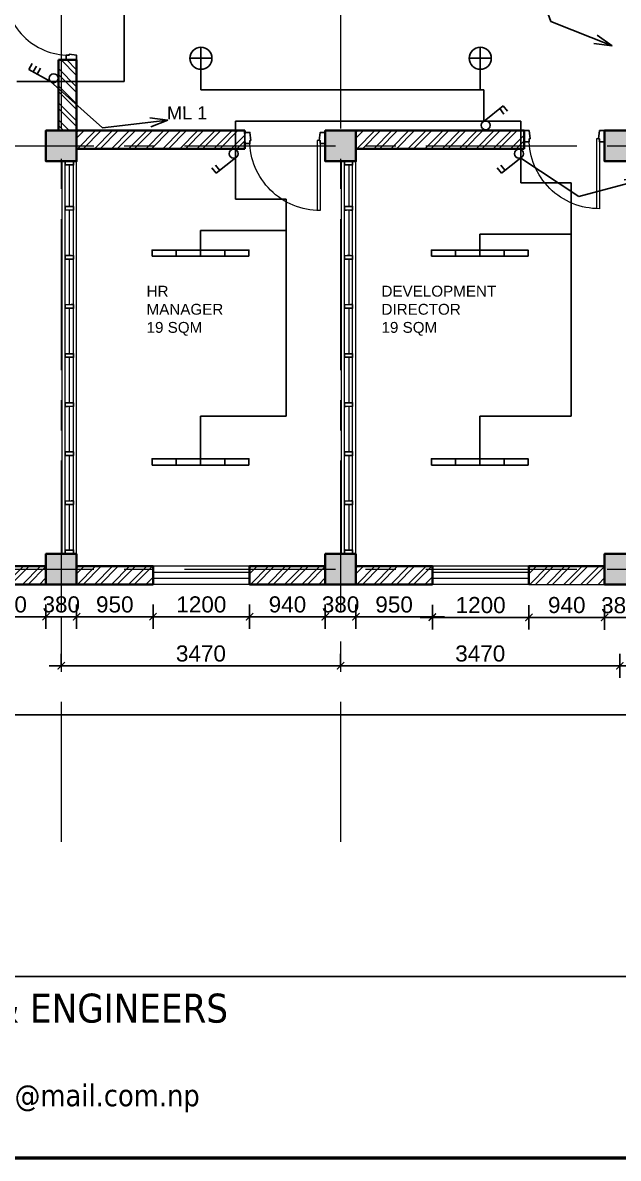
# Model space of a CAD drawing. Header units: inches. Extents: x 527934 to 2134587, y -408734 to 227304.
# Drawn here: x 1710269 to 1717668, y -204952 to -190838 of the extents above; entities that cross this region are included whole.
import ezdxf

# ---------------------------------------------------------------- set-up
doc = ezdxf.new("R2010")
doc.units = ezdxf.units.IN
doc.header["$MEASUREMENT"] = 0
doc.linetypes.add('CENTER', pattern=[2, 1.25, -0.25, 0.25, -0.25])
for name, color, linetype, lineweight in [('1 LIGHT N SWITCH', 3, 'Continuous', 25), ('6 LIGHT PT WIRING', 3, 'Continuous', 25), ('centre line', 1, 'CENTER', 9), ('dim', 253, 'Continuous', 9), ('door', 77, 'Continuous', 13), ('furniture', 253, 'Continuous', 5), ('hatch', 250, 'Continuous', 5), ('hatch - general', 252, 'Continuous', 5), ('hatch 2', 251, 'Continuous', 5), ('INSULATION', 253, 'Continuous', 5), ('metal', 40, 'Continuous', 18), ('partition wall', 5, 'Continuous', 20), ('plinth', 5, 'Continuous', 9), ('sill', 253, 'Continuous', 13), ('text', 7, 'Continuous', 13), ('TITLE THICK', 7, 'Continuous', 50), ('TITLE THIN', 7, 'Continuous', 25), ('wall - brick', 30, 'Continuous', 35), ('window', 1, 'Continuous', 15)]:
    doc.layers.add(name, color=color, linetype=linetype, lineweight=lineweight)
doc.styles.add('labelling', font='arial.ttf')
doc.styles.get("Standard").update_dxf_attribs({"font": 'arial.ttf'})
doc.linetypes.add('BATTING', pattern='A,0.0001,-0.1,[134,ltypeshp.shx,S=0.1,R=0,X=-0.1,Y=0],-0.2,[134,ltypeshp.shx,S=0.1,R=180,X=0.1,Y=0],-0.1', length=0.4001)
doc.dimstyles.new('dim 100', dxfattribs={"dimtxt": 200, "dimasz": 90, "dimexe": 150, "dimexo": 150, "dimgap": 50, "dimtad": 1, "dimdec": 0, "dimzin": 0, "dimdsep": 46, "dimtxsty": 'Standard', "dimblk": 'ARCHTICK', "dimcen": 100, "dimdle": 150, "dimazin": 0, "dimtfac": 1, "dimtdec": 0, "dimtix": 1, "dimtmove": 2, "dimatfit": 3, "dimfxl": 150, "dimfxlon": 1, "dimtolj": 1, "dimtzin": 0, "dimarcsym": 0})

# ---------------------------------------------------------------- blocks, each defined once
blk = doc.blocks.new('Dd1')
at = {"layer": 'door'}
for p, q in [((6330587, 14339), (6330587, 13509)), ((6330599, 14377), (6330625, 14377)), ((6330625, 14377), (6330625, 13510))]:
    blk.add_line(p, q, dxfattribs=at)
at = {"layer": 'door', "lineweight": 25}
for points in [[(6330599, 14377), (6330587, 14377), (6330587, 14339), (6330524, 14339), (6330524, 14479), (6330587, 14479)], [(6331449, 14377), (6331461, 14377), (6331461, 14339), (6331524, 14339), (6331524, 14479), (6331461, 14479)]]:
    blk.add_lwpolyline(points, close=True, dxfattribs=at)
at = {"layer": 'door'}
blk.add_arc((6330593, 14377), 868, 269.6039, 0, dxfattribs=at)
blk = doc.blocks.new('2X4')
at = {"layer": 'hatch 2'}
h = blk.add_hatch(dxfattribs=at)
h.set_pattern_fill('ANSI31', color=256, scale=20)
h.set_pattern_definition([(45, (0, 0), (-1.767766953, 1.767766953), [])])
h.paths.add_polyline_path([(5938822, -146997), (5938776, -146997, 0.414214), (5938774, -146999), (5938774, -147047), (5938777, -147047), (5938777, -147000), (5938821, -147000), (5938821, -147047), (5938824, -147047), (5938824, -146999, 0.414214)])
h.paths.add_polyline_path([(5938777, -147047), (5938774, -147047), (5938774, -147095, 0.414214), (5938776, -147097), (5938822, -147097, 0.414218), (5938824, -147095), (5938824, -147047), (5938821, -147047), (5938821, -147094), (5938777, -147094)])
at = {"layer": 'metal'}
blk.add_lwpolyline([(5938776, -147097), (5938822, -147097, 0.414214), (5938824, -147095), (5938824, -146999, 0.414214), (5938822, -146997), (5938776, -146997, 0.414214), (5938774, -146999), (5938774, -147095, 0.414214)], format="xyb", close=True, dxfattribs=at)
blk.add_lwpolyline([(5938777, -147094), (5938821, -147094), (5938821, -147000), (5938777, -147000)], close=True, dxfattribs=at)
blk = doc.blocks.new('_ArchTick')
at = {"color": 0, "linetype": 'ByBlock', "const_width": 0.15}
blk.add_lwpolyline([(-0.5, -0.5), (0.5, 0.5)], dxfattribs=at)
blk = doc.blocks.new('*D2424')
at = {"layer": 'Defpoints', "color": 0, "ltscale": 400}
for p in [(1709618, -197819), (1710558, -197819), (1710558, -198221)]:
    blk.add_point(p, dxfattribs=at)
at = {"layer": 'dim', "color": 0, "lineweight": -2, "ltscale": 400}
for p, q in [((1709618, -198071), (1709618, -198371)), ((1710558, -198071), (1710558, -198371)), ((1709468, -198221), (1710708, -198221))]:
    blk.add_line(p, q, dxfattribs=at)
at = {"layer": 'dim', "color": 0, "lineweight": -2, "ltscale": 400, "xscale": 90, "yscale": 90, "zscale": 90, "rotation": 180}
blk.add_blockref('_ArchTick', (1709618, -198221), dxfattribs=at)
at = {"layer": 'dim', "color": 0, "lineweight": -2, "ltscale": 400, "xscale": 90, "yscale": 90, "zscale": 90}
blk.add_blockref('_ArchTick', (1710558, -198221), dxfattribs=at)
at = {"layer": 'dim', "color": 0, "ltscale": 400, "insert": (1710088, -198069), "char_height": 200, "attachment_point": 5}
blk.add_mtext('\\A1;940', dxfattribs=at)
blk = doc.blocks.new('*D2425')
at = {"layer": 'Defpoints', "color": 0, "ltscale": 400}
for p in [(1710558, -197819), (1710938, -197819), (1710938, -198221)]:
    blk.add_point(p, dxfattribs=at)
at = {"layer": 'dim', "color": 0, "lineweight": -2, "ltscale": 400}
for p, q in [((1710558, -198071), (1710558, -198371)), ((1710938, -198071), (1710938, -198371)), ((1710558, -198221), (1710468, -198221)), ((1710558, -198221), (1710938, -198221)), ((1710938, -198221), (1711028, -198221))]:
    blk.add_line(p, q, dxfattribs=at)
at = {"layer": 'dim', "color": 0, "lineweight": -2, "ltscale": 400, "xscale": 90, "yscale": 90, "zscale": 90}
blk.add_blockref('_ArchTick', (1710558, -198221), dxfattribs=at)
at = {"layer": 'dim', "color": 0, "lineweight": -2, "ltscale": 400, "xscale": 90, "yscale": 90, "zscale": 90, "rotation": 180}
blk.add_blockref('_ArchTick', (1710938, -198221), dxfattribs=at)
at = {"layer": 'dim', "color": 0, "ltscale": 400, "insert": (1710748, -198069), "char_height": 200, "attachment_point": 5}
blk.add_mtext('\\A1;380', dxfattribs=at)
blk = doc.blocks.new('*D2426')
at = {"layer": 'Defpoints', "color": 0, "ltscale": 400}
for p in [(1710938, -197819), (1711888, -197819), (1711888, -198221)]:
    blk.add_point(p, dxfattribs=at)
at = {"layer": 'dim', "color": 0, "lineweight": -2, "ltscale": 400}
for p, q in [((1710938, -198071), (1710938, -198371)), ((1711888, -198071), (1711888, -198371)), ((1710788, -198221), (1712038, -198221))]:
    blk.add_line(p, q, dxfattribs=at)
at = {"layer": 'dim', "color": 0, "lineweight": -2, "ltscale": 400, "xscale": 90, "yscale": 90, "zscale": 90, "rotation": 180}
blk.add_blockref('_ArchTick', (1710938, -198221), dxfattribs=at)
at = {"layer": 'dim', "color": 0, "lineweight": -2, "ltscale": 400, "xscale": 90, "yscale": 90, "zscale": 90}
blk.add_blockref('_ArchTick', (1711888, -198221), dxfattribs=at)
at = {"layer": 'dim', "color": 0, "ltscale": 400, "insert": (1711413, -198069), "char_height": 200, "attachment_point": 5}
blk.add_mtext('\\A1;950', dxfattribs=at)
blk = doc.blocks.new('*D2427')
at = {"layer": 'Defpoints', "color": 0, "ltscale": 400}
for p in [(1711888, -197819), (1713088, -197819), (1713088, -198221)]:
    blk.add_point(p, dxfattribs=at)
at = {"layer": 'dim', "color": 0, "lineweight": -2, "ltscale": 400}
for p, q in [((1711888, -198071), (1711888, -198371)), ((1713088, -198071), (1713088, -198371)), ((1711738, -198221), (1713238, -198221))]:
    blk.add_line(p, q, dxfattribs=at)
at = {"layer": 'dim', "color": 0, "lineweight": -2, "ltscale": 400, "xscale": 90, "yscale": 90, "zscale": 90, "rotation": 180}
blk.add_blockref('_ArchTick', (1711888, -198221), dxfattribs=at)
at = {"layer": 'dim', "color": 0, "lineweight": -2, "ltscale": 400, "xscale": 90, "yscale": 90, "zscale": 90}
blk.add_blockref('_ArchTick', (1713088, -198221), dxfattribs=at)
at = {"layer": 'dim', "color": 0, "ltscale": 400, "insert": (1712488, -198069), "char_height": 200, "attachment_point": 5}
blk.add_mtext('\\A1;1200', dxfattribs=at)
blk = doc.blocks.new('*D2428')
at = {"layer": 'Defpoints', "color": 0, "ltscale": 400}
for p in [(1713088, -197819), (1714028, -197819), (1714028, -198221)]:
    blk.add_point(p, dxfattribs=at)
at = {"layer": 'dim', "color": 0, "lineweight": -2, "ltscale": 400}
for p, q in [((1713088, -198071), (1713088, -198371)), ((1714028, -198071), (1714028, -198371)), ((1712938, -198221), (1714178, -198221))]:
    blk.add_line(p, q, dxfattribs=at)
at = {"layer": 'dim', "color": 0, "lineweight": -2, "ltscale": 400, "xscale": 90, "yscale": 90, "zscale": 90, "rotation": 180}
blk.add_blockref('_ArchTick', (1713088, -198221), dxfattribs=at)
at = {"layer": 'dim', "color": 0, "lineweight": -2, "ltscale": 400, "xscale": 90, "yscale": 90, "zscale": 90}
blk.add_blockref('_ArchTick', (1714028, -198221), dxfattribs=at)
at = {"layer": 'dim', "color": 0, "ltscale": 400, "insert": (1713558, -198069), "char_height": 200, "attachment_point": 5}
blk.add_mtext('\\A1;940', dxfattribs=at)
blk = doc.blocks.new('*D2429')
at = {"layer": 'Defpoints', "color": 0, "ltscale": 400}
for p in [(1714028, -197819), (1714408, -197819), (1714408, -198221)]:
    blk.add_point(p, dxfattribs=at)
at = {"layer": 'dim', "color": 0, "lineweight": -2, "ltscale": 400}
for p, q in [((1714028, -198071), (1714028, -198371)), ((1714408, -198071), (1714408, -198371)), ((1714028, -198221), (1713938, -198221)), ((1714028, -198221), (1714408, -198221)), ((1714408, -198221), (1714498, -198221))]:
    blk.add_line(p, q, dxfattribs=at)
at = {"layer": 'dim', "color": 0, "lineweight": -2, "ltscale": 400, "xscale": 90, "yscale": 90, "zscale": 90}
blk.add_blockref('_ArchTick', (1714028, -198221), dxfattribs=at)
at = {"layer": 'dim', "color": 0, "lineweight": -2, "ltscale": 400, "xscale": 90, "yscale": 90, "zscale": 90, "rotation": 180}
blk.add_blockref('_ArchTick', (1714408, -198221), dxfattribs=at)
at = {"layer": 'dim', "color": 0, "ltscale": 400, "insert": (1714218, -198069), "char_height": 200, "attachment_point": 5}
blk.add_mtext('\\A1;380', dxfattribs=at)
blk = doc.blocks.new('*D2430')
at = {"layer": 'Defpoints', "color": 0, "ltscale": 400}
for p in [(1714408, -197819), (1715358, -197819), (1715358, -198223)]:
    blk.add_point(p, dxfattribs=at)
at = {"layer": 'dim', "color": 0, "lineweight": -2, "ltscale": 400}
for p, q in [((1714408, -198073), (1714408, -198373)), ((1715358, -198073), (1715358, -198373)), ((1714258, -198223), (1715508, -198223))]:
    blk.add_line(p, q, dxfattribs=at)
at = {"layer": 'dim', "color": 0, "lineweight": -2, "ltscale": 400, "xscale": 90, "yscale": 90, "zscale": 90, "rotation": 180}
blk.add_blockref('_ArchTick', (1714408, -198223), dxfattribs=at)
at = {"layer": 'dim', "color": 0, "lineweight": -2, "ltscale": 400, "xscale": 90, "yscale": 90, "zscale": 90}
blk.add_blockref('_ArchTick', (1715358, -198223), dxfattribs=at)
at = {"layer": 'dim', "color": 0, "ltscale": 400, "insert": (1714883, -198070), "char_height": 200, "attachment_point": 5}
blk.add_mtext('\\A1;950', dxfattribs=at)
blk = doc.blocks.new('*D2431')
at = {"layer": 'Defpoints', "color": 0, "ltscale": 400}
for p in [(1715358, -197819), (1716558, -197819), (1716558, -198229)]:
    blk.add_point(p, dxfattribs=at)
at = {"layer": 'dim', "color": 0, "lineweight": -2, "ltscale": 400}
for p, q in [((1715358, -198079), (1715358, -198379)), ((1716558, -198079), (1716558, -198379)), ((1715208, -198229), (1716708, -198229))]:
    blk.add_line(p, q, dxfattribs=at)
at = {"layer": 'dim', "color": 0, "lineweight": -2, "ltscale": 400, "xscale": 90, "yscale": 90, "zscale": 90, "rotation": 180}
blk.add_blockref('_ArchTick', (1715358, -198229), dxfattribs=at)
at = {"layer": 'dim', "color": 0, "lineweight": -2, "ltscale": 400, "xscale": 90, "yscale": 90, "zscale": 90}
blk.add_blockref('_ArchTick', (1716558, -198229), dxfattribs=at)
at = {"layer": 'dim', "color": 0, "ltscale": 400, "insert": (1715958, -198077), "char_height": 200, "attachment_point": 5}
blk.add_mtext('\\A1;1200', dxfattribs=at)
blk = doc.blocks.new('*D2007')
at = {"layer": 'Defpoints', "color": 0, "ltscale": 400}
for p in [(1716558, -197831), (1717498, -197831), (1717498, -198229)]:
    blk.add_point(p, dxfattribs=at)
at = {"layer": 'dim', "color": 0, "lineweight": -2, "ltscale": 400}
for p, q in [((1716558, -198079), (1716558, -198379)), ((1717498, -198079), (1717498, -198379)), ((1716408, -198229), (1717648, -198229))]:
    blk.add_line(p, q, dxfattribs=at)
at = {"layer": 'dim', "color": 0, "lineweight": -2, "ltscale": 400, "xscale": 90, "yscale": 90, "zscale": 90, "rotation": 180}
blk.add_blockref('_ArchTick', (1716558, -198229), dxfattribs=at)
at = {"layer": 'dim', "color": 0, "lineweight": -2, "ltscale": 400, "xscale": 90, "yscale": 90, "zscale": 90}
blk.add_blockref('_ArchTick', (1717498, -198229), dxfattribs=at)
at = {"layer": 'dim', "color": 0, "ltscale": 400, "insert": (1717028, -198077), "char_height": 200, "attachment_point": 5}
blk.add_mtext('\\A1;940', dxfattribs=at)
blk = doc.blocks.new('*D2432')
at = {"layer": 'Defpoints', "color": 0, "ltscale": 400}
for p in [(1717498, -197819), (1717878, -197819), (1717878, -198232)]:
    blk.add_point(p, dxfattribs=at)
at = {"layer": 'dim', "color": 0, "lineweight": -2, "ltscale": 400}
for p, q in [((1717498, -198082), (1717498, -198382)), ((1717878, -198082), (1717878, -198382)), ((1717498, -198232), (1717408, -198232)), ((1717498, -198232), (1717878, -198232)), ((1717878, -198232), (1717968, -198232))]:
    blk.add_line(p, q, dxfattribs=at)
at = {"layer": 'dim', "color": 0, "lineweight": -2, "ltscale": 400, "xscale": 90, "yscale": 90, "zscale": 90}
blk.add_blockref('_ArchTick', (1717498, -198232), dxfattribs=at)
at = {"layer": 'dim', "color": 0, "lineweight": -2, "ltscale": 400, "xscale": 90, "yscale": 90, "zscale": 90, "rotation": 180}
blk.add_blockref('_ArchTick', (1717878, -198232), dxfattribs=at)
at = {"layer": 'dim', "color": 0, "ltscale": 400, "insert": (1717688, -198079), "char_height": 200, "attachment_point": 5}
blk.add_mtext('\\A1;380', dxfattribs=at)
blk = doc.blocks.new('*D2493')
at = {"layer": 'Defpoints', "color": 0, "ltscale": 400}
for p in [(1717498, -178289), (1705491, -197819), (1717498, -197819)]:
    blk.add_point(p, dxfattribs=at)
at = {"layer": 'furniture', "color": 0, "lineweight": -2, "ltscale": 400}
for p, q in [((1705491, -178139), (1705491, -197969)), ((1705641, -178289), (1705341, -178289)), ((1705641, -197819), (1705341, -197819))]:
    blk.add_line(p, q, dxfattribs=at)
at = {"layer": 'furniture', "color": 0, "lineweight": -2, "ltscale": 400, "xscale": 90, "yscale": 90, "zscale": 90}
for p, rotation in [((1705491, -178289), 90), ((1705491, -197819), 270)]:
    blk.add_blockref('_ArchTick', p, dxfattribs=dict(at, rotation=rotation))
at = {"layer": 'furniture', "color": 0, "ltscale": 400, "insert": (1705339, -188054), "char_height": 200, "attachment_point": 5, "rotation": 90}
blk.add_mtext('\\A1;19530', dxfattribs=at)
blk = doc.blocks.new('*D2494')
at = {"layer": 'Defpoints', "color": 0, "ltscale": 400}
for p in [(1710748, -198831), (1714218, -198831), (1714218, -198831)]:
    blk.add_point(p, dxfattribs=at)
at = {"layer": 'furniture', "color": 0, "lineweight": -2, "ltscale": 400}
for p, q in [((1710748, -198831), (1710748, -198681)), ((1714218, -198831), (1714218, -198681)), ((1710598, -198831), (1714368, -198831))]:
    blk.add_line(p, q, dxfattribs=at)
at = {"layer": 'furniture', "color": 0, "lineweight": -2, "ltscale": 400, "xscale": 90, "yscale": 90, "zscale": 90, "rotation": 180}
blk.add_blockref('_ArchTick', (1710748, -198831), dxfattribs=at)
at = {"layer": 'furniture', "color": 0, "lineweight": -2, "ltscale": 400, "xscale": 90, "yscale": 90, "zscale": 90}
blk.add_blockref('_ArchTick', (1714218, -198831), dxfattribs=at)
at = {"layer": 'furniture', "color": 0, "ltscale": 400, "insert": (1712483, -198679), "char_height": 200, "attachment_point": 5}
blk.add_mtext('\\A1;3470', dxfattribs=at)
blk = doc.blocks.new('*D2496')
at = {"layer": 'Defpoints', "color": 0, "ltscale": 400}
for p in [(1717688, -152819), (1714218, -198831), (1717688, -198831)]:
    blk.add_point(p, dxfattribs=at)
at = {"layer": 'furniture', "color": 0, "lineweight": -2, "ltscale": 400}
for p, q in [((1714218, -198831), (1714218, -198681)), ((1717688, -198681), (1717688, -198981)), ((1714068, -198831), (1717838, -198831))]:
    blk.add_line(p, q, dxfattribs=at)
at = {"layer": 'furniture', "color": 0, "lineweight": -2, "ltscale": 400, "xscale": 90, "yscale": 90, "zscale": 90, "rotation": 180}
blk.add_blockref('_ArchTick', (1714218, -198831), dxfattribs=at)
at = {"layer": 'furniture', "color": 0, "lineweight": -2, "ltscale": 400, "xscale": 90, "yscale": 90, "zscale": 90}
blk.add_blockref('_ArchTick', (1717688, -198831), dxfattribs=at)
at = {"layer": 'furniture', "color": 0, "ltscale": 400, "insert": (1715953, -198679), "char_height": 200, "attachment_point": 5}
blk.add_mtext('\\A1;3470', dxfattribs=at)
blk = doc.blocks.new('*D2497')
at = {"layer": 'Defpoints', "color": 0, "ltscale": 400}
for p in [(1721158, -152819), (1717688, -198831), (1721158, -198831)]:
    blk.add_point(p, dxfattribs=at)
at = {"layer": 'furniture', "color": 0, "lineweight": -2, "ltscale": 400}
for p, q in [((1717688, -198831), (1717688, -198681)), ((1721158, -198681), (1721158, -198981)), ((1717538, -198831), (1721308, -198831))]:
    blk.add_line(p, q, dxfattribs=at)
at = {"layer": 'furniture', "color": 0, "lineweight": -2, "ltscale": 400, "xscale": 90, "yscale": 90, "zscale": 90, "rotation": 180}
blk.add_blockref('_ArchTick', (1717688, -198831), dxfattribs=at)
at = {"layer": 'furniture', "color": 0, "lineweight": -2, "ltscale": 400, "xscale": 90, "yscale": 90, "zscale": 90}
blk.add_blockref('_ArchTick', (1721158, -198831), dxfattribs=at)
at = {"layer": 'furniture', "color": 0, "ltscale": 400, "insert": (1719423, -198679), "char_height": 200, "attachment_point": 5}
blk.add_mtext('\\A1;3470', dxfattribs=at)
blk = doc.blocks.new('*D2038')
at = {"layer": 'Defpoints', "color": 0, "ltscale": 400}
for p in [(1707088, -192194), (1742476, -192194), (1742476, -199441)]:
    blk.add_point(p, dxfattribs=at)
at = {"layer": 'furniture', "color": 0, "lineweight": -2, "ltscale": 400}
for p, q in [((1707088, -199291), (1707088, -199591)), ((1742476, -199291), (1742476, -199591)), ((1706938, -199441), (1742626, -199441))]:
    blk.add_line(p, q, dxfattribs=at)
at = {"layer": 'furniture', "color": 0, "lineweight": -2, "ltscale": 400, "xscale": 90, "yscale": 90, "zscale": 90, "rotation": 180}
blk.add_blockref('_ArchTick', (1707088, -199441), dxfattribs=at)
at = {"layer": 'furniture', "color": 0, "lineweight": -2, "ltscale": 400, "xscale": 90, "yscale": 90, "zscale": 90}
blk.add_blockref('_ArchTick', (1742476, -199441), dxfattribs=at)
at = {"layer": 'furniture', "color": 0, "ltscale": 400, "insert": (1724782, -199289), "char_height": 200, "attachment_point": 5}
blk.add_mtext('\\A1;35388', dxfattribs=at)
blk = doc.blocks.new('1x36 TL MO')
at = {"color": 3}
for p, q in [((11329249, 640105), (11330290, 640105)), ((11329507, 640105), (11329507, 640038)), ((11329769, 640105), (11329769, 640038)), ((11330030, 640105), (11330030, 640038))]:
    blk.add_line(p, q, dxfattribs=at)
blk.add_lwpolyline([(11330290, 640105), (11330290, 640038), (11329249, 640038), (11329249, 640105)], dxfattribs=at)
blk = doc.blocks.new('dome')
at = {"color": 3}
for p, q in [((542951, 234900), (542951, 235175)), ((543088, 235037), (542814, 235037))]:
    blk.add_line(p, q, dxfattribs=at)
blk.add_circle((542951, 235037), 137, dxfattribs=at)
blk = doc.blocks.new('2 GANG')
at = {"color": 3}
for p, q in [((546997, 231907), (547117, 232109)), ((547095, 232071), (547151, 232037)), ((547117, 232109), (547173, 232075))]:
    blk.add_line(p, q, dxfattribs=at)
blk.add_circle((547027, 231875), 42.7, dxfattribs=at)
blk = doc.blocks.new('3 gang')
at = {"color": 3}
for p, q in [((538510, 249309), (538630, 249511)), ((538630, 249511), (538686, 249477)), ((538630, 249511), (538686, 249477)), ((538585, 249432), (538641, 249398)), ((538585, 249432), (538641, 249398)), ((538606, 249470), (538662, 249436)), ((538606, 249470), (538662, 249436))]:
    blk.add_line(p, q, dxfattribs=at)
blk.add_circle((538540, 249277), 42.7, dxfattribs=at)
blk = doc.blocks.new('*U1924')
at = {"color": 3}
for p, q in [((-181347.92, -126936.6), (-181360.04, -126920.06)), ((-181360.04, -126920.06), (-181357.92, -126925.37)), ((-181360.04, -126920.06), (-181355.67, -126923.72)), ((-181326.36, -126938.56), (-181347.92, -126936.6))]:
    blk.add_line(p, q, dxfattribs=at)
blk = doc.blocks.new('*U1927')
at = {"color": 3}
for p, q in [((-181347.16, -126906.25), (-181347.82, -126911.93)), ((-181344.38, -126926.56), (-181347.16, -126906.25)), ((-181347.16, -126906.25), (-181345.06, -126911.55)), ((-181326.36, -126938.56), (-181344.38, -126926.56))]:
    blk.add_line(p, q, dxfattribs=at)
blk = doc.blocks.new('*U1928')
at = {"color": 3}
for p, q in [((-181342.33, -126903.61), (-181343.8, -126909.13)), ((-181342.48, -126924.11), (-181342.33, -126903.61)), ((-181342.33, -126903.61), (-181341.01, -126909.15)), ((-181326.36, -126938.56), (-181342.48, -126924.11))]:
    blk.add_line(p, q, dxfattribs=at)

msp = doc.modelspace()

# ---------------------------------------------------------------- hatches: boundary and pattern name
at = {"layer": 'hatch', "lineweight": 5, "ltscale": 400}
h = msp.add_hatch(dxfattribs=at)
h.set_pattern_fill('ANSI32', color=256, scale=400, angle=-90)
h.set_pattern_definition([(315, (1742232.58, 2312897.69), (106.066017, 106.066017), []), (315, (1742232.58, 2312826.98), (106.066017, 106.066017), [])])
edge = h.paths.add_edge_path()
edge.add_line((1710713.1, -191299.4), (1710938.1, -191299.4))
edge.add_line((1710938.1, -191299.4), (1710938.1, -192179.4))
edge.add_line((1710938.1, -192179.4), (1710713.1, -192179.4))
edge.add_line((1710713.1, -192179.4), (1710713.1, -191400.3))
h = msp.add_hatch(dxfattribs=at)
h.set_pattern_fill('ANSI32', color=256, scale=400)
h.set_pattern_definition([(45, (-793359.92, -160886.24), (-106.066017, 106.066017), []), (45, (-793289.21, -160886.24), (-106.066017, 106.066017), [])])
h.paths.add_polyline_path([(1710938.1, -192404.4), (1710938.1, -192179.4), (1713028.1, -192179.4), (1713028.1, -192404.4)])
h = msp.add_hatch(dxfattribs=at)
h.set_pattern_fill('ANSI32', color=256, scale=400)
h.set_pattern_definition([(45, (-789889.92, -160886.24), (-106.066017, 106.066017), []), (45, (-789819.21, -160886.24), (-106.066017, 106.066017), [])])
h.paths.add_polyline_path([(1714408.1, -192404.4), (1714408.1, -192179.4), (1716498.1, -192179.4), (1716498.1, -192404.4)])
h = msp.add_hatch(dxfattribs=at)
h.set_pattern_fill('ANSI32', color=256, scale=400)
h.set_pattern_definition([(45, (-794679.92, -166301.24), (-106.066017, 106.066017), []), (45, (-794609.21, -166301.24), (-106.066017, 106.066017), [])])
h.paths.add_polyline_path([(1709618.1, -197819.4), (1709618.1, -197594.4), (1710558.1, -197594.4), (1710558.1, -197819.4)])
h = msp.add_hatch(dxfattribs=at)
h.set_pattern_fill('ANSI32', color=256, scale=400)
h.set_pattern_definition([(45, (-793359.92, -166301.24), (-106.066017, 106.066017), []), (45, (-793289.21, -166301.24), (-106.066017, 106.066017), [])])
h.paths.add_polyline_path([(1710938.1, -197819.4), (1710938.1, -197594.4), (1711888.1, -197594.4), (1711888.1, -197819.4)])
h = msp.add_hatch(dxfattribs=at)
h.set_pattern_fill('ANSI32', color=256, scale=400)
h.set_pattern_definition([(45, (-791209.92, -166301.24), (-106.066017, 106.066017), []), (45, (-791139.21, -166301.24), (-106.066017, 106.066017), [])])
h.paths.add_polyline_path([(1713088.1, -197819.4), (1713088.1, -197594.4), (1714028.1, -197594.4), (1714028.1, -197819.4)])
h = msp.add_hatch(dxfattribs=at)
h.set_pattern_fill('ANSI32', color=256, scale=400)
h.set_pattern_definition([(45, (-789889.92, -166301.24), (-106.066017, 106.066017), []), (45, (-789819.21, -166301.24), (-106.066017, 106.066017), [])])
h.paths.add_polyline_path([(1714408.1, -197819.4), (1714408.1, -197594.4), (1715348.1, -197594.4), (1715348.1, -197819.4)])
h = msp.add_hatch(dxfattribs=at)
h.set_pattern_fill('ANSI32', color=256, scale=400)
h.set_pattern_definition([(45, (-787739.92, -166301.24), (-106.066017, 106.066017), []), (45, (-787669.21, -166301.24), (-106.066017, 106.066017), [])])
h.paths.add_polyline_path([(1716558.1, -197819.4), (1716558.1, -197594.4), (1717498.1, -197594.4), (1717498.1, -197819.4)])
at = {"layer": 'plinth', "ltscale": 400}
h = msp.add_hatch(color=0, dxfattribs=at)
h.dxf.hatch_style = 1
h.paths.add_polyline_path([(1707468.1, -184739.4), (1707468.1, -185119.4), (1707088.1, -185119.4), (1707088.1, -184739.4)])
h.paths.add_polyline_path([(1710938.1, -184739.4), (1710938.1, -185119.4), (1710558.1, -185119.4), (1710558.1, -184739.4)])
h.paths.add_polyline_path([(1714408.1, -184739.4), (1714408.1, -185119.4), (1714028.1, -185119.4), (1714028.1, -184739.4)])
h.paths.add_polyline_path([(1717878.1, -183139.4), (1717878.1, -183519.4), (1717498.1, -183519.4), (1717498.1, -183139.4)])
h.paths.add_polyline_path([(1717878.1, -178289.4), (1717878.1, -178669.4), (1717498.1, -178669.4), (1717498.1, -178289.4)])
h.paths.add_polyline_path([(1721348.1, -178289.4), (1721348.1, -178669.4), (1720968.1, -178669.4), (1720968.1, -178289.4)])
h.paths.add_polyline_path([(1724818.1, -178289.4), (1724818.1, -178669.4), (1724438.1, -178669.4), (1724438.1, -178289.4)])
h.paths.add_polyline_path([(1728288.1, -178289.4), (1728288.1, -178669.4), (1727908.1, -178669.4), (1727908.1, -178289.4)])
h.paths.add_polyline_path([(1728288.1, -183139.4), (1728288.1, -183519.4), (1727908.1, -183519.4), (1727908.1, -183139.4)])
h.paths.add_polyline_path([(1721348.1, -184739.4), (1721348.1, -185119.4), (1720968.1, -185119.4), (1720968.1, -184739.4)])
h.paths.add_polyline_path([(1724818.1, -184739.4), (1724818.1, -185119.4), (1724438.1, -185119.4), (1724438.1, -184739.4)])
h.paths.add_polyline_path([(1728288.1, -184739.4), (1728288.1, -185119.4), (1727908.1, -185119.4), (1727908.1, -184739.4)])
h.paths.add_polyline_path([(1731758.1, -184739.4), (1731758.1, -185119.4), (1731378.1, -185119.4), (1731378.1, -184739.4)])
h.paths.add_polyline_path([(1735233.1, -184739.4), (1735233.1, -185119.4), (1734853.1, -185119.4), (1734853.1, -184739.4)])
h.paths.add_polyline_path([(1735233.1, -189999.4), (1735233.1, -190379.4), (1734853.1, -190379.4), (1734853.1, -189999.4)])
h.paths.add_polyline_path([(1731758.1, -189999.4), (1731758.1, -190379.4), (1731378.1, -190379.4), (1731378.1, -189999.4)])
h.paths.add_polyline_path([(1728288.1, -189999.4), (1728288.1, -190379.4), (1727908.1, -190379.4), (1727908.1, -189999.4)])
h.paths.add_polyline_path([(1724818.1, -189999.4), (1724818.1, -190379.4), (1724438.1, -190379.4), (1724438.1, -189999.4)])
h.paths.add_polyline_path([(1717878.1, -184739.4), (1717878.1, -185119.4), (1717498.1, -185119.4), (1717498.1, -184739.4)])
h.paths.add_polyline_path([(1714408.1, -189999.4), (1714408.1, -190379.4), (1714028.1, -190379.4), (1714028.1, -189999.4)])
h.paths.add_polyline_path([(1710938.1, -189999.4), (1710938.1, -190379.4), (1710558.1, -190379.4), (1710558.1, -189999.4)])
h.paths.add_polyline_path([(1707468.1, -189999.4), (1707468.1, -190379.4), (1707088.1, -190379.4), (1707088.1, -189999.4)])
h.paths.add_polyline_path([(1707468.1, -192179.4), (1707468.1, -192559.4), (1707088.1, -192559.4), (1707088.1, -192179.4)])
h.paths.add_polyline_path([(1710938.1, -192179.4), (1710938.1, -192559.4), (1710558.1, -192559.4), (1710558.1, -192179.4)])
h.paths.add_polyline_path([(1714408.1, -192179.4), (1714408.1, -192559.4), (1714028.1, -192559.4), (1714028.1, -192179.4)])
h.paths.add_polyline_path([(1717878.1, -192179.4), (1717878.1, -192559.4), (1717498.1, -192559.4), (1717498.1, -192179.4)])
h.paths.add_polyline_path([(1721348.1, -192179.4), (1721348.1, -192559.4), (1720968.1, -192559.4), (1720968.1, -192179.4)])
h.paths.add_polyline_path([(1724818.1, -192179.4), (1724818.1, -192559.4), (1724438.1, -192559.4), (1724438.1, -192179.4)])
h.paths.add_polyline_path([(1728288.1, -192179.4), (1728288.1, -192559.4), (1727908.1, -192559.4), (1727908.1, -192179.4)])
h.paths.add_polyline_path([(1731758.1, -192179.4), (1731758.1, -192559.4), (1731378.1, -192559.4), (1731378.1, -192179.4)])
h.paths.add_polyline_path([(1735233.1, -192179.4), (1735233.1, -192559.4), (1734853.1, -192559.4), (1734853.1, -192179.4)])
h.paths.add_polyline_path([(1735233.1, -197439.4), (1735233.1, -197819.4), (1734853.1, -197819.4), (1734853.1, -197439.4)])
h.paths.add_polyline_path([(1731758.1, -197439.4), (1731758.1, -197819.4), (1731378.1, -197819.4), (1731378.1, -197439.4)])
h.paths.add_polyline_path([(1728288.1, -197439.4), (1728288.1, -197819.4), (1727908.1, -197819.4), (1727908.1, -197439.4)])
h.paths.add_polyline_path([(1724818.1, -197439.4), (1724818.1, -197819.4), (1724438.1, -197819.4), (1724438.1, -197439.4)])
h.paths.add_polyline_path([(1721348.1, -197439.4), (1721348.1, -197819.4), (1720968.1, -197819.4), (1720968.1, -197439.4)])
h.paths.add_polyline_path([(1717878.1, -197439.4), (1717878.1, -197819.4), (1717498.1, -197819.4), (1717498.1, -197439.4)])
h.paths.add_polyline_path([(1714408.1, -197439.4), (1714408.1, -197819.4), (1714028.1, -197819.4), (1714028.1, -197439.4)])
h.paths.add_polyline_path([(1710938.1, -197439.4), (1710938.1, -197819.4), (1710558.1, -197819.4), (1710558.1, -197439.4)])
h.paths.add_polyline_path([(1707468.1, -197439.4), (1707468.1, -197819.4), (1707088.1, -197819.4), (1707088.1, -197439.4)])
edge = h.paths.add_edge_path()
edge.add_line((1717878.1, -184739.4), (1717128.1, -184739.4))

# ---------------------------------------------------------------- linework, layer by layer
at = {"layer": '6 LIGHT PT WIRING', "ltscale": 400}
for p, q in [((1711528, -191568.7), (1711528, -190063)), ((1712483.1, -191279.4), (1712483.1, -191673)), ((1715953.1, -191279.4), (1715953.1, -191673)), ((1710612.6, -191568.7), (1710195.5, -191568.7)), ((1710612.6, -191568.7), (1711528, -191568.7)), ((1715999.7, -191673), (1712483.1, -191673)), ((1715999.7, -192059.8), (1715999.7, -191673)), ((1712912.1, -192519.4), (1712912.1, -192063.5)), ((1712912.1, -192063.5), (1715999.7, -192063.5)), ((1715999.7, -192063.5), (1716456.6, -192063.5)), ((1716456.6, -192519.4), (1716456.6, -192063.5)), ((1712912.1, -192519.4), (1712912.1, -193032)), ((1716456.6, -192519.4), (1716456.6, -192827)), ((1716456.6, -192827), (1717083.5, -192827)), ((1717083.5, -192827), (1717083.5, -195730)), ((1712912.1, -193032), (1713543.5, -193032)), ((1713543.5, -193032), (1713543.5, -195728)), ((1712478.1, -193702.1), (1712478.1, -193421)), ((1712478.1, -193421), (1713543.5, -193421)), ((1715948.1, -193702.1), (1715948.1, -193465)), ((1715948.1, -193465), (1717083.5, -193465)), ((1713543.5, -195728), (1712478.1, -195728)), ((1712478.1, -196297.1), (1712478.1, -195728)), ((1717083.5, -195730), (1715948.1, -195730)), ((1715948.1, -196297.1), (1715948.1, -195730))]:
    msp.add_line(p, q, dxfattribs=at)
at = {"layer": 'centre line', "ltscale": 1500}
for p, q in [((1710748.1, -175279.4), (1710748.1, -201019.4)), ((1714218.1, -175279.4), (1714218.1, -201019.4)), ((1703278.1, -192369.4), (1746006.6, -192369.4)), ((1703278.1, -197629.4), (1746006.6, -197629.4))]:
    msp.add_line(p, q, dxfattribs=at)
at = {"layer": 'furniture', "ltscale": 400}
msp.add_line((1710748.1, -198221), (1710748.1, -198831), dxfattribs=at)
at = {"layer": 'INSULATION', "linetype": 'BATTING', "ltscale": 100}
for p, q in [((1710845.1, -192559.4), (1710845.1, -192562.6)), ((1710845.1, -192606.2), (1710845.1, -193122.6)), ((1714321.1, -192559.4), (1714321.1, -192562.6)), ((1714321.1, -192606.2), (1714321.1, -193122.6)), ((1710845.1, -193166.2), (1710845.1, -193732.6)), ((1714321.1, -193166.2), (1714321.1, -193732.6)), ((1710845.1, -193776.2), (1710845.1, -194342.6)), ((1714321.1, -193776.2), (1714321.1, -194342.6)), ((1710845.1, -194386.2), (1710845.1, -194952.6)), ((1714321.1, -194386.2), (1714321.1, -194952.6)), ((1710845.1, -194996.2), (1710845.1, -195562.6)), ((1714321.1, -194996.2), (1714321.1, -195562.6)), ((1710845.1, -195606.2), (1710845.1, -196172.6)), ((1714321.1, -195606.2), (1714321.1, -196172.6)), ((1710845.1, -196216.2), (1710845.1, -196782.6)), ((1714321.1, -196216.2), (1714321.1, -196782.6)), ((1710845.1, -196826.2), (1710845.1, -197392.6)), ((1714321.1, -196826.2), (1714321.1, -197392.6)), ((1710845.1, -197436.2), (1710845.1, -197439.4)), ((1714321.1, -197436.2), (1714321.1, -197439.4))]:
    msp.add_line(p, q, dxfattribs=at)
at = {"layer": 'partition wall', "lineweight": 18}
for p, q in [((1710758.1, -197439.4), (1710758.1, -192559.4)), ((1710798.1, -197439.4), (1710798.1, -192559.4)), ((1710898.1, -197439.4), (1710898.1, -192559.4)), ((1710938.1, -197439.4), (1710938.1, -192559.4)), ((1714228.1, -197439.4), (1714228.1, -192559.4)), ((1714268.1, -197439.4), (1714268.1, -192559.4)), ((1714368.1, -197439.4), (1714368.1, -192559.4)), ((1714408.1, -197439.4), (1714408.1, -192559.4))]:
    msp.add_line(p, q, dxfattribs=at)
at = {"layer": 'sill'}
for p, q in [((1713088.1, -197594.4), (1711888.1, -197594.4)), ((1716558.1, -197594.4), (1715358.1, -197594.4)), ((1713088.1, -197819.4), (1711888.1, -197819.4)), ((1716558.1, -197819.4), (1715358.1, -197819.4)), ((1716558.1, -197819.4), (1717498.1, -197819.4))]:
    msp.add_line(p, q, dxfattribs=at)
at = {"layer": 'TITLE THICK'}
msp.add_lwpolyline([(1700561.6, -171712), (1746761.6, -171712), (1746761.6, -204952), (1700561.6, -204952)], close=True, dxfattribs=at)
at = {"layer": 'TITLE THIN'}
for p, q in [((1746761.6, -202690.9), (1700561.6, -202690.9)), ((1700561.6, -204952), (1746761.6, -204952))]:
    msp.add_line(p, q, dxfattribs=at)
at = {"layer": 'wall - brick'}
for p, q in [((1710713.1, -192179.4), (1710713.1, -191299.4)), ((1710938.1, -191299.4), (1710713.1, -191299.4)), ((1710938.1, -192179.4), (1710938.1, -191299.4)), ((1710938.1, -192179.4), (1713028.1, -192179.4)), ((1713028.1, -192215.9), (1713028.1, -192179.4)), ((1714408.1, -192179.4), (1716498.1, -192179.4)), ((1716498.1, -192179.4), (1716498.1, -192404.4)), ((1713028.1, -192319.4), (1713028.1, -192404.4)), ((1710938.1, -192404.4), (1713028.1, -192404.4)), ((1714408.1, -192404.4), (1716498.1, -192404.4)), ((1709618.1, -197594.4), (1710558.1, -197594.4)), ((1710938.1, -197594.4), (1711888.1, -197594.4)), ((1711888.1, -197819.4), (1711888.1, -197594.4)), ((1713088.1, -197594.4), (1714028.1, -197594.4)), ((1713088.1, -197819.4), (1713088.1, -197594.4)), ((1714408.1, -197594.4), (1715358.1, -197594.4)), ((1715358.1, -197819.4), (1715358.1, -197594.4)), ((1716558.1, -197594.4), (1717498.1, -197594.4)), ((1716558.1, -197819.4), (1716558.1, -197594.4)), ((1709618.1, -197819.4), (1711888.1, -197819.4)), ((1713088.1, -197819.4), (1715358.1, -197819.4))]:
    msp.add_line(p, q, dxfattribs=at)
for points in [[(1710938.1, -192179.4), (1710938.1, -192559.4), (1710558.1, -192559.4), (1710558.1, -192179.4)], [(1714408.1, -192179.4), (1714408.1, -192559.4), (1714028.1, -192559.4), (1714028.1, -192179.4)], [(1717878.1, -192179.4), (1717878.1, -192559.4), (1717498.1, -192559.4), (1717498.1, -192179.4)], [(1710938.1, -197439.4), (1710938.1, -197819.4), (1710558.1, -197819.4), (1710558.1, -197439.4)], [(1714408.1, -197439.4), (1714408.1, -197819.4), (1714028.1, -197819.4), (1714028.1, -197439.4)], [(1717878.1, -197439.4), (1717878.1, -197819.4), (1717498.1, -197819.4), (1717498.1, -197439.4)]]:
    msp.add_lwpolyline(points, close=True, dxfattribs=at)
at = {"layer": 'window'}
for p, q in [((1713088.1, -197669.4), (1711888.1, -197669.4)), ((1716558.1, -197669.4), (1715358.1, -197669.4)), ((1713088.1, -197744.4), (1711888.1, -197744.4)), ((1716558.1, -197744.4), (1715358.1, -197744.4))]:
    msp.add_line(p, q, dxfattribs=at)

# ---------------------------------------------------------------- block references
at = {"layer": '1 LIGHT N SWITCH'}
for p in [(1169532.2, -426316.8), (1173002.2, -426316.8)]:
    msp.add_blockref('dome', p, dxfattribs=at)
at = {"layer": '1 LIGHT N SWITCH', "zscale": 1.3}
for name, p, xscale, yscale, rotation in [('3 gang', (2058031.9, -880357), 1.299999999833047, 1.299999999144347, 91.92370424524684), ('2 GANG', (944273.2, -223442.3), 1.299999999515022, 1.300000000017462, 339.3534406117806), ('2 GANG', (2484638.5, -161137), 1.299999999515022, 1.300000000017462, 159.3534406117806), ('2 GANG', (2488183, -161137), 1.299999999515022, 1.300000000017462, 159.3534406117806)]:
    msp.add_blockref(name, p, dxfattribs=dict(at, xscale=xscale, yscale=yscale, rotation=rotation))
at = {"layer": '1 LIGHT N SWITCH', "color": 3, "xscale": 1.154999999329448, "yscale": 1.154999999329448, "zscale": 1.155, "rotation": 180}
for p in [(14798361.1, 545580.4), (14801831.1, 545580.4), (14798361.1, 542985.4), (14801831.1, 542985.4)]:
    msp.add_blockref('1x36 TL MO', p, dxfattribs=at)
at = {"layer": '6 LIGHT PT WIRING', "color": 3, "xscale": -39.99999999998463, "yscale": 40, "zscale": 40.00000000000001, "rotation": 284.5979908637959}
for name, p in [('*U1924', (4802139.2, 8108624.9)), ('*U1927', (4796215.4, 8107063.1)), ('*U1928', (4802059.3, 8106112.4))]:
    msp.add_blockref(name, p, dxfattribs=at)
at = {"layer": 'dim', "xscale": 0.9199999999254942, "yscale": 0.9199999999254942, "zscale": 0.9199999999254942, "rotation": 270}
msp.add_blockref('Dd1', (1697617.4, 5633702.6), dxfattribs=at)
at = {"layer": 'dim', "xscale": -1}
for p in [(8044552, -206680), (8048022, -206658.4)]:
    msp.add_blockref('Dd1', p, dxfattribs=at)
at = {"layer": 'hatch - general', "xscale": -1, "rotation": 90}
for p in [(1563801.2, 5746214.7), (1567271.2, 5746214.7), (1563801.2, 5745654.7), (1567271.2, 5745654.7), (1563801.2, 5745044.7), (1567271.2, 5745044.7), (1563801.2, 5744434.7), (1567271.2, 5744434.7), (1563801.2, 5743824.7), (1567271.2, 5743824.7), (1563801.2, 5743214.7), (1567271.2, 5743214.7), (1563801.2, 5742604.7), (1567271.2, 5742604.7), (1563801.2, 5741994.7), (1567271.2, 5741994.7), (1563801.2, 5741384.7), (1567271.2, 5741384.7)]:
    msp.add_blockref('2X4', p, dxfattribs=at)

# ---------------------------------------------------------------- texts
at = {"layer": '6 LIGHT PT WIRING', "color": 3, "ltscale": 0.005, "insert": (1712311, -191959), "char_height": 161.28, "attachment_point": 5, "rotation": 0.25602, "style": 'labelling'}
msp.add_mtext('ML 1', dxfattribs=at)
at = {"layer": 'text', "char_height": 135, "attachment_point": 1}
for s, insert in [('HR\\PMANAGER\\P19 SQM', (1711807.7, -194107.1)), ('DEVELOPMENT\\PDIRECTOR\\P19 SQM', (1714726.5, -194107.1))]:
    msp.add_mtext_dynamic_manual_height_columns(s, width=7548.854, gutter_width=3500, heights=[0], dxfattribs=dict(at, insert=insert))
at = {"layer": 'TITLE THIN', "insert": (1707167.8, -202905.7), "char_height": 407.008, "width": 12798.148, "attachment_point": 2}
msp.add_mtext('{\\fTahoma|b0|i0|c0|p34;\\H0.8845x;HIMALAYAN CONSULTING ARCHITECTS & ENGINEERS\\H1.131x;\\P\\H0.7778x;K A T H M A N D U ,   N E P A L\\P\\H0.8572x;P. O. Box 270, Tel: ++977-1-4421871, email: pahar@mail.com.np}', dxfattribs=at)

# ---------------------------------------------------------------- dimensions: what is measured, and where the dimension line sits
at = {"layer": 'dim', "ltscale": 400}
for base, p1, p2, picture, middle in [((1710558.1, -198221), (1709618.1, -197819.4), (1710558.1, -197819.4), '*D2424', (1710088.1, -198068.9)), ((1710938.1, -198221), (1710558.1, -197819.4), (1710938.1, -197819.4), '*D2425', (1710748.1, -198068.9)), ((1711888.1, -198221), (1710938.1, -197819.4), (1711888.1, -197819.4), '*D2426', (1711413.1, -198068.9)), ((1713088.1, -198221), (1711888.1, -197819.4), (1713088.1, -197819.4), '*D2427', (1712488.1, -198068.9)), ((1714028.1, -198221), (1713088.1, -197819.4), (1714028.1, -197819.4), '*D2428', (1713558.1, -198068.9)), ((1714408.1, -198221), (1714028.1, -197819.4), (1714408.1, -197819.4), '*D2429', (1714218.1, -198068.9)), ((1715358.1, -198222.5), (1714408.1, -197819.4), (1715358.1, -197819.4), '*D2430', (1714883.1, -198070.4)), ((1716558.1, -198229), (1715358.1, -197819.4), (1716558.1, -197819.4), '*D2431', (1715958.1, -198076.9)), ((1717498.1, -198229), (1716558.1, -197830.9), (1717498.1, -197830.9), '*D2007', (1717028.1, -198076.9)), ((1717878.1, -198231.5), (1717498.1, -197819.4), (1717878.1, -197819.4), '*D2432', (1717688.1, -198079.4))]:
    dim = msp.add_linear_dim(base=base, p1=p1, p2=p2, dimstyle='dim 100', override={"dimpost": '\\X'}, dxfattribs=at)
    dim.commit()
    dim.dimension.update_dxf_attribs({"geometry": picture, "text_midpoint": middle})
at = {"layer": 'furniture', "ltscale": 400}
for base, p1, p2, picture, middle in [((1717688.1, -198831), (1714218.1, -198831), (1717688.1, -152819.3), '*D2496', (1715953.1, -198678.9)), ((1721158.1, -198831), (1717688.1, -198831), (1721158.1, -152819.3), '*D2497', (1719423.1, -198678.9)), ((1742476.1, -199441), (1707088.1, -192193.5), (1742476.1, -192193.5), '*D2038', (1724782.1, -199288.9)), ((1714218.1, -198831), (1710748.1, -198831), (1714218.1, -198831), '*D2494', (1712483.1, -198678.9))]:
    dim = msp.add_linear_dim(base=base, p1=p1, p2=p2, dimstyle='dim 100', override={"dimpost": '\\X'}, dxfattribs=at)
    dim.commit()
    dim.dimension.update_dxf_attribs({"geometry": picture, "text_midpoint": middle})
dim = msp.add_linear_dim(base=(1705491.1, -197819.4), p1=(1717498.1, -178289.4), p2=(1717498.1, -197819.4), angle=90, dimstyle='dim 100', override={"dimpost": '\\X'}, dxfattribs=at)
dim.commit()
dim.dimension.update_dxf_attribs({"geometry": '*D2493', "text_midpoint": (1705338.9, -188054.4)})

doc.saveas('drawing.dxf')
